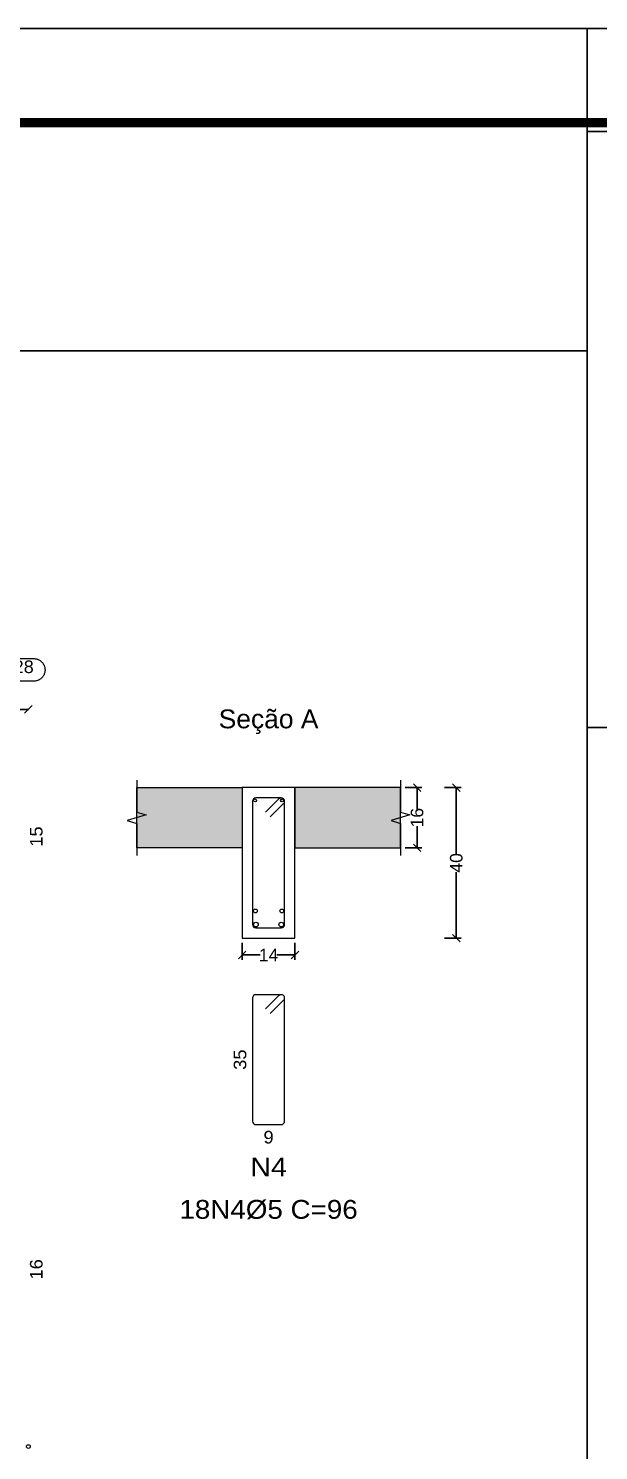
# Model space of a CAD drawing. Header units: centimetres. Extents: x 3194 to 3278, y -951 to -517.
# Drawn here: x 3253.99 to 3260.04, y -656.95 to -641.84 of the extents above; entities that cross this region are included whole.
import ezdxf
from ezdxf.enums import TextEntityAlignment as Align

# ---------------------------------------------------------------- set-up
doc = ezdxf.new("R2010")
doc.units = ezdxf.units.CM
for name, color, linetype, lineweight in [('ARM_LONGITUDINAL_Ø10', 33, 'Continuous', 9), ('ARM_LONGITUDINAL_Ø12_5', 34, 'Continuous', 9), ('ARM_LONGITUDINAL_Ø8', 32, 'Continuous', 9), ('ARM_TRANSVERSAL_Ø5', 120, 'Continuous', 9), ('ELE_COT_COMPRIMENTO_PROJETADO', 8, 'Continuous', 0), ('ELE_COT_COT_ANCORAGENS', 8, 'Continuous', 0), ('ELE_COT_COT_EST', 8, 'Continuous', 0), ('ELE_REF_REF_REFERENCIA', 8, 'Continuous', 9), ('ELE_REF_TEXTO_REF_REFERENCIA', 8, 'Continuous', 9), ('SEC_CONT_LAJES_CORTE', 8, 'Continuous', 9), ('SEC_CONT_VIG_CONCRETO_CORTE', 7, 'Continuous', 9), ('SEC_COTAS_SEC_DIM_VIGA', 8, 'Continuous', 0), ('SEC_COTAS_TEXTOS_DETALHE_ESTRIBOS', 8, 'Continuous', 0), ('SEC_REF_TXT_NOMES', 2, 'Continuous', 9), ('SEC_REF_TXT_POSICOES_ARM_ESTRIBOS', 7, 'Continuous', 9)]:
    doc.layers.add(name, color=color, linetype=linetype, lineweight=lineweight)
doc.layers.add('ARQ-FOLHA', color=7, linetype='Continuous')
doc.styles.add('CYPETXT', font='arial.ttf', dxfattribs={"height": 0.2})
doc.styles.add('CYPETXT_0.2', font='arial.ttf', dxfattribs={"height": 0.133333})
doc.dimstyles.new('cype_oblique', dxfattribs={"dimtxt": 0.18, "dimasz": 0.18, "dimexe": 0.05, "dimexo": 0.05, "dimgap": 0, "dimtad": 0, "dimdec": 4, "dimzin": 0, "dimdsep": 46, "dimtxsty": 'CYPETXT_0.2', "dimblk": 'OBLIQUE', "dimtsz": 0.04, "dimcen": 0.09, "dimadec": 0, "dimazin": 0, "dimtfac": 1, "dimtdec": 4, "dimtofl": 0, "dimtmove": 2, "dimatfit": 3, "dimfxl": 1, "dimtolj": 1, "dimtzin": 0, "dimarcsym": 0})

# ---------------------------------------------------------------- blocks, each defined once
blk = doc.blocks.new('*D1574')
at = {"layer": 'Defpoints', "color": 0, "transparency": 16777216}
for p in [(3256.256, -651.505), (3256.816, -651.505), (3256.816, -651.683)]:
    blk.add_point(p, dxfattribs=at)
at = {"layer": 'SEC_COTAS_SEC_DIM_VIGA', "color": 0, "lineweight": -2, "transparency": 16777216}
for p, q in [((3256.256, -651.555), (3256.256, -651.733)), ((3256.816, -651.555), (3256.816, -651.733)), ((3256.216, -651.723), (3256.296, -651.643)), ((3256.256, -651.683), (3256.447, -651.683)), ((3256.816, -651.683), (3256.625, -651.683)), ((3256.776, -651.723), (3256.856, -651.643))]:
    blk.add_line(p, q, dxfattribs=at)
at = {"layer": 'SEC_COTAS_SEC_DIM_VIGA', "color": 0, "transparency": 16777216, "insert": (3256.536, -651.683), "char_height": 0.1333, "attachment_point": 5, "style": 'CYPETXT_0.2'}
blk.add_mtext('\\A1;14', dxfattribs=at)
blk = doc.blocks.new('_OBLIQUE')
at = {"color": 0, "linetype": 'ByBlock'}
blk.add_line((-0.5, -0.5), (0.5, 0.5), dxfattribs=at)
blk = doc.blocks.new('*D1575')
at = {"layer": 'Defpoints', "color": 0, "transparency": 16777216}
for p in [(3257.936, -649.905), (3258.113, -649.905), (3257.936, -650.545)]:
    blk.add_point(p, dxfattribs=at)
at = {"layer": 'SEC_COTAS_SEC_DIM_VIGA', "color": 0, "lineweight": -2, "transparency": 16777216}
for p, q in [((3257.986, -649.905), (3258.163, -649.905)), ((3258.153, -649.945), (3258.073, -649.865)), ((3258.113, -649.905), (3258.113, -650.136)), ((3258.113, -650.545), (3258.113, -650.315)), ((3258.153, -650.585), (3258.073, -650.505)), ((3257.986, -650.545), (3258.163, -650.545))]:
    blk.add_line(p, q, dxfattribs=at)
at = {"layer": 'SEC_COTAS_SEC_DIM_VIGA', "color": 0, "transparency": 16777216, "insert": (3258.113, -650.225), "char_height": 0.1333, "attachment_point": 5, "rotation": 90, "style": 'CYPETXT_0.2'}
blk.add_mtext('\\A1;16', dxfattribs=at)
blk = doc.blocks.new('*D1576')
at = {"layer": 'Defpoints', "color": 0, "transparency": 16777216}
for p in [(3258.352, -649.905), (3258.529, -649.905), (3258.352, -651.505)]:
    blk.add_point(p, dxfattribs=at)
at = {"layer": 'SEC_COTAS_SEC_DIM_VIGA', "color": 0, "lineweight": -2, "transparency": 16777216}
for p, q in [((3258.402, -649.905), (3258.579, -649.905)), ((3258.569, -649.945), (3258.489, -649.865)), ((3258.529, -649.905), (3258.529, -650.607)), ((3258.529, -651.505), (3258.529, -650.803)), ((3258.402, -651.505), (3258.579, -651.505)), ((3258.569, -651.545), (3258.489, -651.465))]:
    blk.add_line(p, q, dxfattribs=at)
at = {"layer": 'SEC_COTAS_SEC_DIM_VIGA', "color": 0, "transparency": 16777216, "insert": (3258.529, -650.705), "char_height": 0.1333, "attachment_point": 5, "rotation": 90, "style": 'CYPETXT_0.2'}
blk.add_mtext('\\A1;40', dxfattribs=at)
blk = doc.blocks.new('*D1579')
at = {"layer": 'Defpoints', "color": 0, "transparency": 16777216}
for p in [(3251.436, -649.075), (3251.436, -649.075), (3253.986, -649.075)]:
    blk.add_point(p, dxfattribs=at)
at = {"layer": 'ELE_COT_COMPRIMENTO_PROJETADO', "color": 0, "lineweight": -2, "transparency": 16777216}
for p, q in [((3251.396, -649.115), (3251.476, -649.035)), ((3251.436, -649.075), (3252.492, -649.075)), ((3253.986, -649.075), (3252.93, -649.075)), ((3253.946, -649.115), (3254.026, -649.035))]:
    blk.add_line(p, q, dxfattribs=at)
at = {"layer": 'ELE_COT_COMPRIMENTO_PROJETADO', "color": 0, "transparency": 16777216, "insert": (3252.711, -649.075), "char_height": 0.1333, "attachment_point": 5, "style": 'CYPETXT_0.2'}
blk.add_mtext('\\A1;1.275', dxfattribs=at)
blk = doc.blocks.new('FOLHA A1')
at = {"layer": 'ARQ-FOLHA'}
for p, q in [((841, 0), (0, 0)), ((656, -10), (656, 0))]:
    blk.add_line(p, q, dxfattribs=at)
at = {"layer": 'ARQ-FOLHA', "const_width": 1}
blk.add_lwpolyline([(25, -10), (25, -584), (831, -584), (831, -10), (25, -10)], dxfattribs=at)

msp = doc.modelspace()

# ---------------------------------------------------------------- hatches: boundary and pattern name
at = {"layer": 'SEC_CONT_LAJES_CORTE', "true_color": 0xdad7d3}
for points in [[(3255.13597, -649.90543), (3256.25597, -649.90543), (3256.25597, -650.54543), (3255.13597, -650.54543)], [(3257.93597, -649.90543), (3256.81597, -649.90543), (3256.81597, -650.54543), (3257.93597, -650.54543)]]:
    msp.add_hatch(color=254, dxfattribs=at).paths.add_polyline_path(points)

# ---------------------------------------------------------------- linework, layer by layer
for p, q in [((3259.9194, -642.84247), (3259.9194, -700.24247)), ((3196.8194, -645.2664), (3259.9194, -645.2664))]:
    msp.add_line(p, q)
msp.add_lwpolyline([(3259.9194, -642.93736), (3264.42772, -642.93736), (3264.42772, -649.26718), (3259.9194, -649.26718)], close=True)
at = {"layer": 'ARM_LONGITUDINAL_Ø10'}
for centre in [(3256.39597, -651.21543), (3256.67597, -651.21543)]:
    msp.add_circle(centre, 0.02, dxfattribs=at)
at = {"layer": 'ARM_LONGITUDINAL_Ø12_5'}
for centre in [(3256.40097, -651.36043), (3256.67097, -651.36043)]:
    msp.add_circle(centre, 0.025, dxfattribs=at)
at = {"layer": 'ARM_LONGITUDINAL_Ø8'}
for centre in [(3256.39197, -650.04143), (3256.67997, -650.04143)]:
    msp.add_circle(centre, 0.016, dxfattribs=at)
at = {"layer": 'ARM_TRANSVERSAL_Ø5'}
for points in [[(3256.55429, -650.2166), (3256.69571, -650.07518), (3256.70007, -650.06987), (3256.7033, -650.06382), (3256.70529, -650.05726), (3256.70597, -650.05043), (3256.70529, -650.0436), (3256.7033, -650.03703), (3256.70007, -650.03098), (3256.69571, -650.02568), (3256.69041, -650.02133), (3256.68436, -650.01809), (3256.67779, -650.0161), (3256.67097, -650.01543), (3256.40097, -650.01543), (3256.38757, -650.01809), (3256.37622, -650.02568), (3256.36863, -650.03703), (3256.36597, -650.05043), (3256.36597, -651.36043), (3256.36863, -651.37382), (3256.37622, -651.38518), (3256.38757, -651.39276), (3256.40097, -651.39543), (3256.67097, -651.39543), (3256.68436, -651.39276), (3256.69571, -651.38518), (3256.7033, -651.37382), (3256.70597, -651.36043), (3256.70597, -650.05043), (3256.70529, -650.0436), (3256.7033, -650.03703), (3256.70007, -650.03098), (3256.69571, -650.02568), (3256.69041, -650.02133), (3256.68436, -650.01809), (3256.67779, -650.0161), (3256.67097, -650.01543), (3256.66414, -650.0161), (3256.65757, -650.01809), (3256.65152, -650.02133), (3256.64622, -650.02568), (3256.5048, -650.1671)], [(3256.55429, -652.30593), (3256.69571, -652.16451), (3256.70007, -652.15921), (3256.7033, -652.15316), (3256.70529, -652.14659), (3256.70597, -652.13976), (3256.70529, -652.13293), (3256.7033, -652.12637), (3256.70007, -652.12032), (3256.69571, -652.11501), (3256.69041, -652.11066), (3256.68436, -652.10743), (3256.67779, -652.10543), (3256.67097, -652.10476), (3256.40097, -652.10476), (3256.38757, -652.10743), (3256.37622, -652.11501), (3256.36863, -652.12637), (3256.36597, -652.13976), (3256.36597, -653.44976), (3256.36863, -653.46316), (3256.37622, -653.47451), (3256.38757, -653.4821), (3256.40097, -653.48476), (3256.67097, -653.48476), (3256.68436, -653.4821), (3256.69571, -653.47451), (3256.7033, -653.46316), (3256.70597, -653.44976), (3256.70597, -652.13976), (3256.70529, -652.13293), (3256.7033, -652.12637), (3256.70007, -652.12032), (3256.69571, -652.11501), (3256.69041, -652.11066), (3256.68436, -652.10743), (3256.67779, -652.10543), (3256.67097, -652.10476), (3256.66414, -652.10543), (3256.65757, -652.10743), (3256.65152, -652.11066), (3256.64622, -652.11501), (3256.5048, -652.25643)]]:
    msp.add_lwpolyline(points, dxfattribs=at)
at = {"layer": 'ELE_COT_COT_EST'}
msp.add_circle((3253.98596, -656.90409), 0.02, dxfattribs=at)
at = {"layer": 'ELE_REF_REF_REFERENCIA'}
msp.add_lwpolyline([(3253.64896, -648.53543), (3254.04296, -648.53543), (3254.04296, -648.53543), (3254.05098, -648.5357), (3254.05896, -648.5365), (3254.06687, -648.53783), (3254.07467, -648.53969), (3254.08233, -648.54207), (3254.08981, -648.54495), (3254.09708, -648.54833), (3254.10412, -648.55218), (3254.11088, -648.5565), (3254.11733, -648.56125), (3254.12346, -648.56643), (3254.12922, -648.57201), (3254.1346, -648.57795), (3254.13957, -648.58425), (3254.14411, -648.59086), (3254.1482, -648.59776), (3254.15181, -648.60492), (3254.15495, -648.6123), (3254.15758, -648.61988), (3254.15969, -648.62761), (3254.16129, -648.63547), (3254.16236, -648.64342), (3254.1629, -648.65142), (3254.1629, -648.65944), (3254.16236, -648.66744), (3254.16129, -648.67539), (3254.15969, -648.68325), (3254.15758, -648.69098), (3254.15495, -648.69856), (3254.15181, -648.70594), (3254.1482, -648.7131), (3254.14411, -648.72), (3254.13957, -648.72661), (3254.1346, -648.7329), (3254.12922, -648.73885), (3254.12346, -648.74443), (3254.11733, -648.7496), (3254.11088, -648.75436), (3254.10412, -648.75868), (3254.09708, -648.76253), (3254.08981, -648.76591), (3254.08233, -648.76879), (3254.07467, -648.77116), (3254.06687, -648.77302), (3254.05896, -648.77436), (3254.05098, -648.77516), (3254.04296, -648.77543), (3253.64896, -648.77543)], dxfattribs=at)
at = {"layer": 'SEC_CONT_LAJES_CORTE'}
for points in [[(3255.13597, -649.82543), (3255.13597, -650.16543), (3255.23597, -650.19543), (3255.03597, -650.25543), (3255.13597, -650.28543), (3255.13597, -650.62543)], [(3255.13597, -649.90543), (3256.25597, -649.90543), (3256.25597, -650.54543), (3255.13597, -650.54543)], [(3257.93597, -649.90543), (3256.81597, -649.90543), (3256.81597, -650.54543), (3257.93597, -650.54543)], [(3257.93597, -649.82543), (3257.93597, -650.16543), (3258.03597, -650.19543), (3257.83597, -650.25543), (3257.93597, -650.28543), (3257.93597, -650.62543)]]:
    msp.add_lwpolyline(points, dxfattribs=at)
at = {"layer": 'SEC_CONT_LAJES_CORTE', "color": 254, "true_color": 0xdad7d3}
for points in [[(3255.13597, -649.90543), (3256.25597, -649.90543), (3256.25597, -650.54543), (3255.13597, -650.54543)], [(3257.93597, -649.90543), (3256.81597, -649.90543), (3256.81597, -650.54543), (3257.93597, -650.54543)]]:
    msp.add_lwpolyline(points, close=True, dxfattribs=at)
at = {"layer": 'SEC_CONT_VIG_CONCRETO_CORTE'}
msp.add_lwpolyline([(3256.81597, -649.90543), (3256.25597, -649.90543), (3256.25597, -651.50543), (3256.81597, -651.50543), (3256.81597, -649.90543)], close=True, dxfattribs=at)

# ---------------------------------------------------------------- block references
at = {"layer": 'ARQ-FOLHA', "xscale": 0.1, "yscale": 0.1, "zscale": 0.1}
msp.add_blockref('FOLHA A1', (3194.3194, -641.84247), dxfattribs=at)

# ---------------------------------------------------------------- texts
at = {"layer": 'ELE_COT_COT_ANCORAGENS', "style": 'CYPETXT', "width": 1.042546}
for s, p, p2 in [('15', (3254.13596, -650.53343), (3254.13596, -650.31743)), ('16', (3254.13596, -655.12959), (3254.13596, -654.91359))]:
    msp.add_text(s, height=0.133333, rotation=90, dxfattribs=at).set_placement(p, p2, align=Align.FIT)
at = {"layer": 'ELE_REF_TEXTO_REF_REFERENCIA', "style": 'CYPETXT', "width": 1.028253}
msp.add_text('V 28', height=0.133333, dxfattribs=at).set_placement((3253.64896, -648.68876), (3254.04296, -648.68876), align=Align.FIT)
at = {"layer": 'SEC_COTAS_TEXTOS_DETALHE_ESTRIBOS', "style": 'CYPETXT', "width": 1.042546}
msp.add_text('35', height=0.133333, rotation=90, dxfattribs=at).set_placement((3256.2993, -652.90276), (3256.2993, -652.68676), align=Align.FIT)
msp.add_text('9', height=0.13333, dxfattribs=at).set_placement((3256.48197, -653.68476), (3256.58997, -653.68476), align=Align.FIT)
at = {"layer": 'SEC_REF_TXT_NOMES', "style": 'CYPETXT', "width": 1.002256}
msp.add_text('Seção A', height=0.2, dxfattribs=at).set_placement((3256.00647, -649.27543), (3257.06547, -649.27543), align=Align.FIT)
at = {"layer": 'SEC_REF_TXT_POSICOES_ARM_ESTRIBOS', "style": 'CYPETXT'}
for s, width, p, p2 in [('N4', 1.083541, (3256.34247, -654.03476), (3256.72947, -654.03476)), ('18N4%%c5 C=96', 1.055186, (3255.58947, -654.48476), (3257.48247, -654.48476))]:
    msp.add_text(s, height=0.2, dxfattribs=dict(at, width=width)).set_placement(p, p2, align=Align.FIT)

# ---------------------------------------------------------------- dimensions: what is measured, and where the dimension line sits
at = {"layer": 'ELE_COT_COMPRIMENTO_PROJETADO'}
dim = msp.add_aligned_dim(p1=(3253.98596, -649.07543), p2=(3251.43596, -649.07543), distance=0, text='1.275', dimstyle='cype_oblique', override={"dimexe": 0, "dimexo": 0}, dxfattribs=at)
dim.commit()
dim.dimension.update_dxf_attribs({"geometry": '*D1579', "text_midpoint": (3252.71096, -649.07543)})
at = {"layer": 'SEC_COTAS_SEC_DIM_VIGA'}
for p1, p2, text, picture, middle in [((3257.93597, -650.54543), (3257.93597, -649.90543), '16', '*D1575', (3258.1133, -650.22543)), ((3258.35197, -651.50543), (3258.35197, -649.90543), '40', '*D1576', (3258.5293, -650.70543)), ((3256.25597, -651.50543), (3256.81597, -651.50543), '14', '*D1574', (3256.53597, -651.68276))]:
    dim = msp.add_aligned_dim(p1=p1, p2=p2, distance=-0.17733, text=text, dimstyle='cype_oblique', dxfattribs=at)
    dim.commit()
    dim.dimension.update_dxf_attribs({"geometry": picture, "text_midpoint": middle})

doc.saveas('drawing.dxf')
